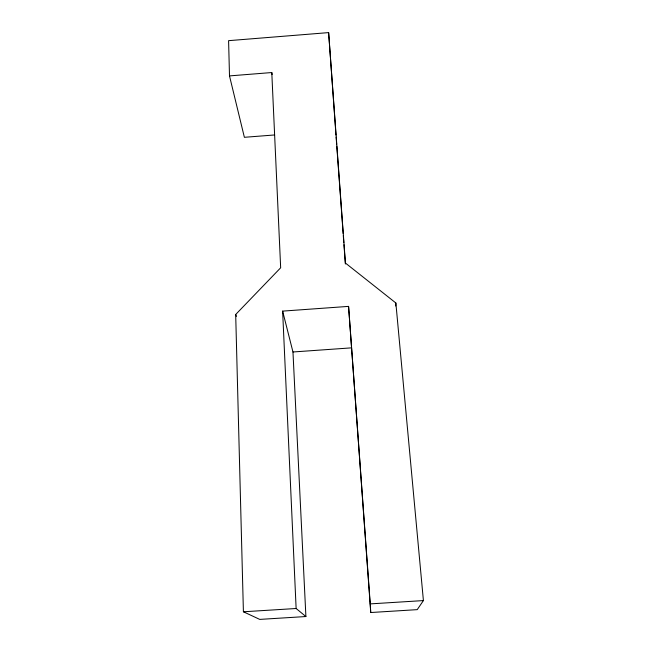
<?xml version="1.0" encoding="UTF-8"?>
<svg xmlns="http://www.w3.org/2000/svg" width="652" height="652" viewBox="0 0 652 652"><rect width="100%" height="100%" fill="white"/><g stroke="black" fill="none" stroke-linecap="round" stroke-linejoin="round"><path stroke-width="0.98" d="M395.682 305.984L395.854 302.984L345.421 263.041L328.632 32.6L228.591 40.668L229.496 75.901L244.378 137.303L274.345 134.98M395.854 302.984L423.409 600.582L417.223 609.644L370.735 612.521L348.575 306.383L282.626 311.118L296.13 608.503L305.902 616.539L292.968 351.982L282.626 311.118M305.902 616.539L259.749 619.4L243.408 611.78L235.69 314.492L280.662 267.785L271.786 72.543L229.496 75.901M292.968 351.982L351.469 347.858M243.408 611.78L296.13 608.503M348.575 306.383L370.255 603.891L423.409 600.582M235.69 314.492L236.415 316.375M271.786 72.543L272.128 74.532M335.976 135.054L328.632 32.6M336.122 137.083L336.644 144.198M336.791 146.227L343.148 233.546M343.294 235.576L343.816 242.683M343.963 244.72L345.364 264.011M370.255 603.891L370.735 612.521"/></g></svg>
